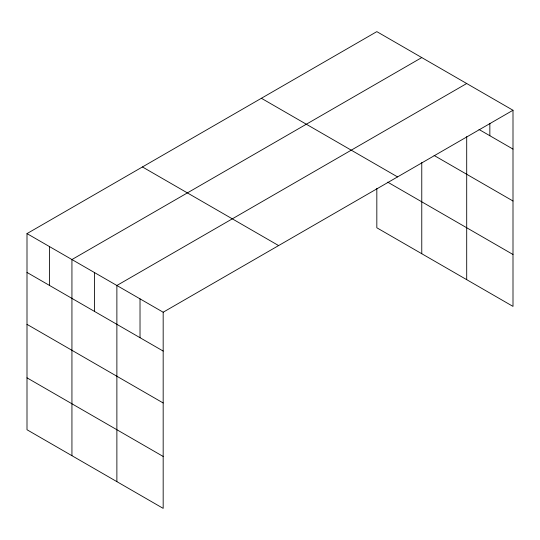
<?xml version="1.0" encoding="UTF-8"?>
<svg xmlns="http://www.w3.org/2000/svg" width="540" height="540" viewBox="0 0 540 540"><rect width="100%" height="100%" fill="white"/><g stroke="black" fill="none" stroke-linecap="round" stroke-linejoin="round"><path stroke-width="0.81" d="M27 233.604L163.175 312.221L163.175 508.37L27 429.745L27 233.604L376.826 31.631L513 110.255L513 306.396L376.826 227.779L376.826 188.426M421.767 57.578L71.935 259.551L71.935 455.693M466.702 83.518L116.876 285.491L116.876 481.639M163.175 312.221L513 110.255M479 129.465L513 149.094M434.086 155.446L513 201.001M261.387 98.28L397.555 176.904M387.7 182.142L513 254.489M142.445 166.955L278.613 245.572M27 272.444L163.175 351.068M27 324.358L163.175 402.975M27 377.838L163.175 456.455M489.848 123.329L489.848 135.729M466.702 136.6L466.702 279.666M421.767 162.533L421.767 253.719M140.022 298.856L140.022 337.703M94.406 272.518L94.406 311.364M49.471 246.578L49.471 285.417"/></g></svg>
